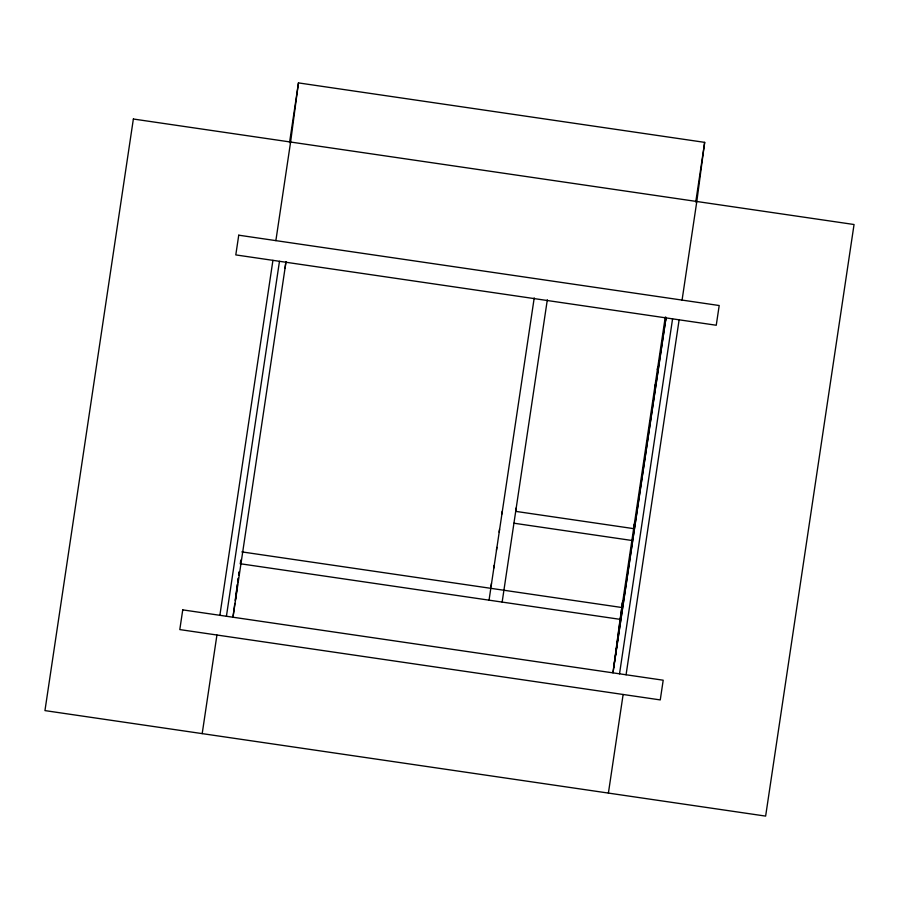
<?xml version="1.0" encoding="UTF-8"?>
<svg xmlns="http://www.w3.org/2000/svg" width="899" height="899" viewBox="0 0 899 899"><rect width="100%" height="100%" fill="white"/><g stroke="black" fill="none" stroke-linecap="round" stroke-linejoin="round"><path stroke-width="1.35" d="M682.071 300.097L696.804 201.5L704.67 142.368L298.457 82.899L290.602 142.031L275.869 240.629M234.819 603.386L232.976 617.22L285.983 261.89M235.178 600.644L237.358 584.238M237.718 581.496L238.089 578.765M238.628 574.663L238.999 571.921M235.493 599.757L237.493 584.71M237.853 581.979L238.404 577.877M238.763 575.135L239.123 572.405M240.404 562.83L240.763 560.088M285.005 268.464L285.916 261.631M516.161 507.991L515.711 511.374L633.638 528.634L634.233 524.128M665.26 317.077L620.085 619.344L612.972 672.845L666.024 317.898M615.489 655.382L622.602 601.88M665.002 324.089L665.912 317.257M289.534 142.615L298.457 82.899M202.196 733.618L216.929 635.02M219.873 615.298L272.925 260.35M226.424 616.264L279.477 261.306M491.045 586.215L491.45 583.44M493.731 568.19L494.147 565.415M496.428 550.166L496.844 547.39M499.125 532.141L499.541 529.365M501.811 514.116L502.226 511.34M489.045 600.161L534.22 297.895M502.148 602.083L547.322 299.817M622.277 604.004L622.692 601.24M654.607 387.705L655.023 384.941M657.304 369.68L657.72 366.916M613.725 667.215L665.99 317.527M619.523 673.812L672.576 318.853M695.736 202.073L704.67 142.368M608.398 793.087L623.131 694.489M626.075 674.767L679.127 319.808M513.936 523.207L631.873 540.468M241.853 551.885L621.85 607.51M240.089 563.718L620.085 619.344M133.367 119.016L44.95 710.603L765.633 816.101L854.05 224.514L133.367 119.016M182.744 609.87L179.8 629.581L660.259 699.916L663.204 680.206L182.744 609.87M238.741 235.19L235.796 254.911L716.256 325.247L719.2 305.525L238.741 235.19"/></g></svg>
